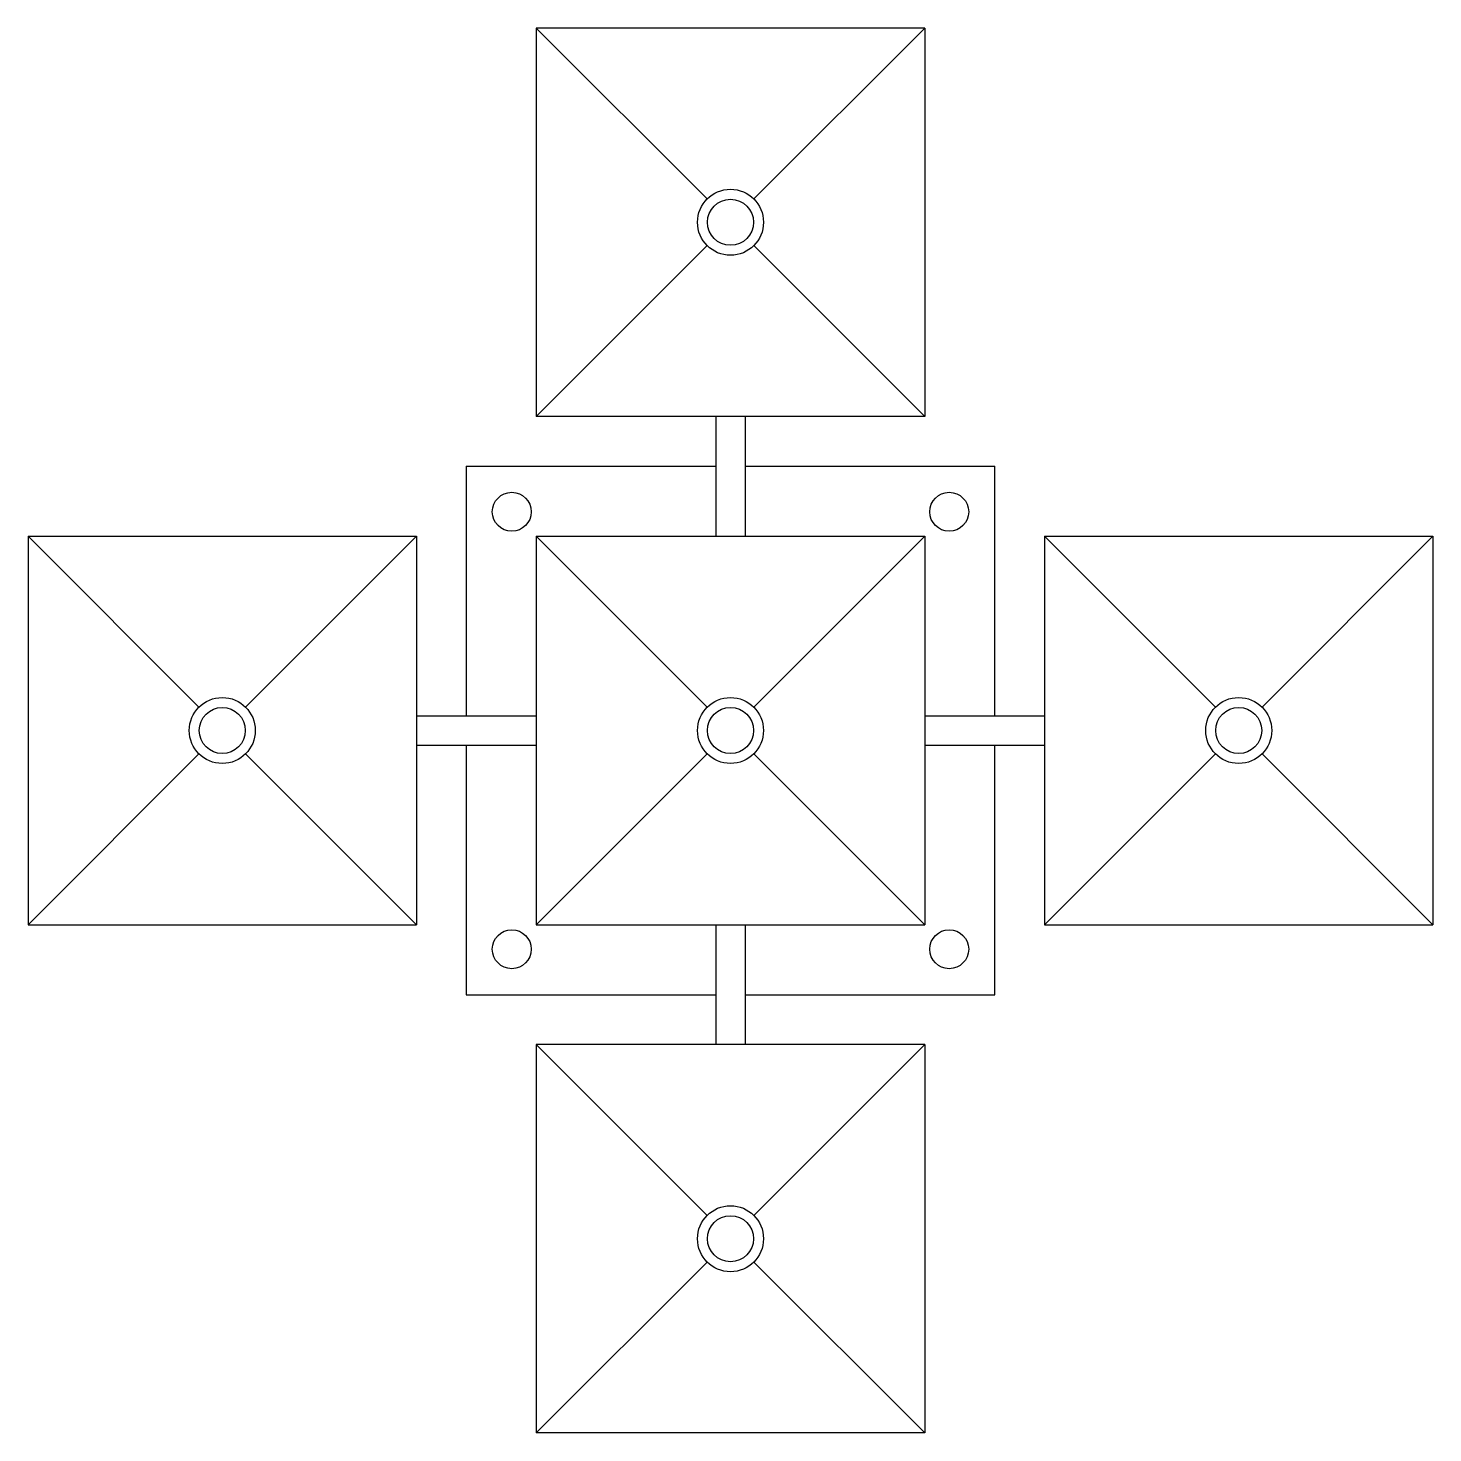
# Model space of a CAD drawing. Extents: x -0.71 to 0.71, y -0.71 to 0.71.
import ezdxf

# ---------------------------------------------------------------- set-up
doc = ezdxf.new("R2010")
doc.units = 0
doc.header["$LTSCALE"] = 0.75
doc.layers.get('0').update_dxf_attribs({"color": 253, "linetype": 'CONTINUOUS'})

msp = doc.modelspace()

# ---------------------------------------------------------------- linework, layer by layer
at = {"color": 0, "linetype": 'BYBLOCK'}
for p, q in [((0.1966, 0.711), (-0.1966, 0.711)), ((-0.1966, 0.711), (-0.1966, 0.3178)), ((-0.1966, 0.711), (-0.0236, 0.538)), ((0.1966, 0.711), (0.0236, 0.538)), ((0.1966, 0.711), (0.1966, 0.3178)), ((-0.0236, 0.4908), (-0.1966, 0.3178)), ((0.0236, 0.4908), (0.1966, 0.3178)), ((0.1966, 0.3178), (-0.1966, 0.3178)), ((-0.015, 0.3178), (-0.015, 0.1966)), ((0.015, 0.3178), (0.015, 0.1966)), ((-0.2674, 0.2674), (-0.015, 0.2674)), ((-0.2674, 0.2674), (-0.2674, 0.015)), ((0.015, 0.2674), (0.2674, 0.2674)), ((0.2674, 0.015), (0.2674, 0.2674)), ((-0.711, 0.1966), (-0.538, 0.0236)), ((-0.711, 0.1966), (-0.711, -0.1966)), ((-0.711, 0.1966), (-0.3178, 0.1966)), ((-0.4908, 0.0236), (-0.3178, 0.1966)), ((-0.3178, 0.1966), (-0.3178, -0.1966)), ((-0.1966, 0.1966), (-0.0236, 0.0236)), ((-0.1966, 0.1966), (-0.1966, -0.1966)), ((-0.1966, 0.1966), (0.1966, 0.1966)), ((0.0236, 0.0236), (0.1966, 0.1966)), ((0.1966, 0.1966), (0.1966, -0.1966)), ((0.3178, 0.1966), (0.711, 0.1966)), ((0.3178, 0.1966), (0.3178, -0.1966)), ((0.3178, 0.1966), (0.4908, 0.0236)), ((0.538, 0.0236), (0.711, 0.1966)), ((0.711, 0.1966), (0.711, -0.1966)), ((-0.3178, 0.015), (-0.1966, 0.015)), ((0.1966, 0.015), (0.3178, 0.015)), ((-0.711, -0.1966), (-0.538, -0.0236)), ((-0.4908, -0.0236), (-0.3178, -0.1966)), ((-0.3178, -0.015), (-0.1966, -0.015)), ((-0.2674, -0.015), (-0.2674, -0.2674)), ((-0.1966, -0.1966), (-0.0236, -0.0236)), ((0.0236, -0.0236), (0.1966, -0.1966)), ((0.1966, -0.015), (0.3178, -0.015)), ((0.2674, -0.2674), (0.2674, -0.015)), ((0.3178, -0.1966), (0.4908, -0.0236)), ((0.538, -0.0236), (0.711, -0.1966)), ((-0.711, -0.1966), (-0.3178, -0.1966)), ((-0.1966, -0.1966), (0.1966, -0.1966)), ((-0.015, -0.1966), (-0.015, -0.3178)), ((0.015, -0.1966), (0.015, -0.3178)), ((0.3178, -0.1966), (0.711, -0.1966)), ((-0.2674, -0.2674), (-0.015, -0.2674)), ((0.015, -0.2674), (0.2674, -0.2674)), ((-0.1966, -0.3178), (-0.0236, -0.4908)), ((-0.1966, -0.3178), (-0.1966, -0.711)), ((0.1966, -0.3178), (-0.1966, -0.3178)), ((0.1966, -0.3178), (0.0236, -0.4908)), ((0.1966, -0.3178), (0.1966, -0.711)), ((-0.0236, -0.538), (-0.1966, -0.711)), ((0.0236, -0.538), (0.1966, -0.711)), ((0.1966, -0.711), (-0.1966, -0.711))]:
    msp.add_line(p, q, dxfattribs=at)
for centre, radius in [((0, 0.5144), 0.0334), ((0, 0.5144), 0.0233), ((-0.2214, 0.2214), 0.0197), ((0.2214, 0.2214), 0.0197), ((-0.5144, 0), 0.0334), ((0, 0), 0.0334), ((0.5144, 0), 0.0334), ((-0.5144, 0), 0.0233), ((0, 0), 0.0233), ((0.5144, 0), 0.0233), ((-0.2214, -0.2214), 0.0197), ((0.2214, -0.2214), 0.0197), ((0, -0.5144), 0.0334), ((0, -0.5144), 0.0233)]:
    msp.add_circle(centre, radius, dxfattribs=at)

doc.saveas('drawing.dxf')
